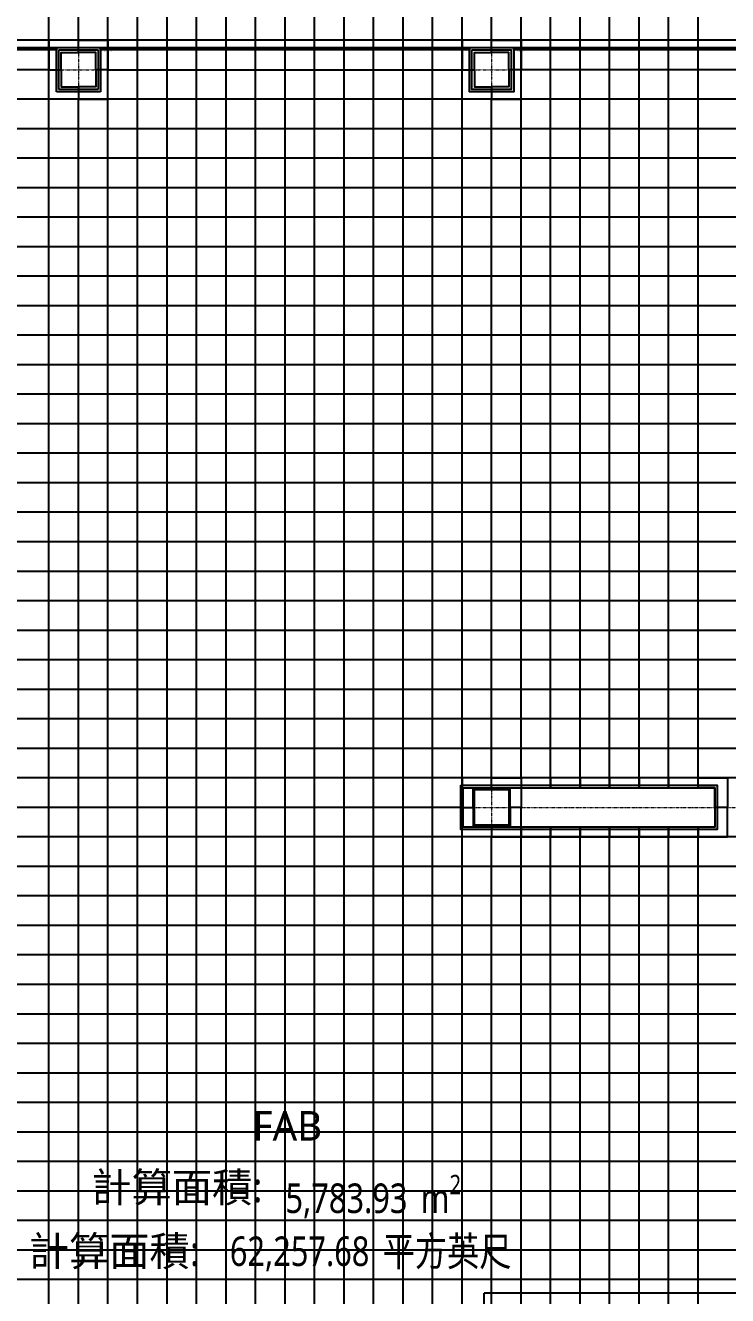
# Model space of a CAD drawing. Extents: x -32000 to 290600, y -96057 to 131250.
# Drawn here: x 217320 to 231600, y 50075 to 75900 of the extents above; entities that cross this region are included whole.
import ezdxf
from ezdxf.enums import TextEntityAlignment as Align

# ---------------------------------------------------------------- set-up
doc = ezdxf.new("R2010")
doc.units = 0
doc.linetypes.add('H12PL3$0$JJP_三點線', pattern=[0.9, 0.3, -0.15, 0, -0.15, 0, -0.15, 0, -0.15])
for name, color, linetype in [('H12PL3$0$A-ZONE', 252, 'Continuous'), ('H12PL3$0$S-COL', 252, 'Continuous'), ('H12PL3$0$S-GRID', 252, 'Continuous'), ('XFDP30$0$A-W-P1S (50K)', 9, 'Continuous'), ('XFDP30$0$A-W-P2D (50K)', 9, 'Continuous'), ('XFDP30$0$A-W-P2D_H-2.8m (50K)', 9, 'Continuous'), ('XFDR30-50K$0$A-R-Plan', 9, 'Continuous'), ('XFDR30-50K$0$A-R-Plan (50K_Abnormal)', 9, 'Continuous')]:
    doc.layers.add(name, color=color, linetype=linetype)
doc.styles.add('H12PL3$0$Standard', font='', dxfattribs={"width": 0.8})
doc.styles.add('XFDP30$0$AA-TXT', font='isocp.shx', dxfattribs={"width": 0.8, "bigfont": 'china.shx'})
doc.styles.get('H12PL3$0$Standard').set_extended_font_data('Microsoft JhengHei')

# ---------------------------------------------------------------- blocks, each defined once
blk = doc.blocks.new('*U184')
blk.add_lwpolyline([(0, 0), (0, 7.5), (0.05, 7.5), (0.05, 0)], close=True)
at = {"color": 15, "style": 'XFDP30$0$AA-TXT', "width": 0.8}
for tag, p in [('編號', (0.035, 0.07)), ('高度', (0.065, 0.07))]:
    blk.add_attdef(tag, text='', height=0.025, rotation=90, dxfattribs=at).set_placement(p, align=Align.MIDDLE_LEFT)
blk = doc.blocks.new('XFDP30')
at = {"layer": 'XFDP30$0$A-W-P1S (50K)'}
for p, q in [((217950, 75450), (218850, 75450)), ((217950, 74550), (217950, 75450)), ((218850, 75450), (218850, 74550)), ((218000, 75400), (218800, 75400)), ((218000, 74600), (218000, 75400)), ((218800, 75400), (218800, 74600)), ((218850, 74550), (217950, 74550)), ((218800, 74600), (218000, 74600))]:
    blk.add_line(p, q, dxfattribs=at)
for points in [[(226350, 75450), (227250, 75450), (227250, 74550), (226350, 74550)], [(226400, 75400), (227200, 75400), (227200, 74600), (226400, 74600)], [(226175, 60450), (231390, 60450), (231390, 59550), (226175, 59550)], [(226225, 60400), (231340, 60400), (231340, 59600), (226225, 59600)]]:
    blk.add_lwpolyline(points, close=True, dxfattribs=at)
at = {"layer": 'XFDP30$0$A-W-P2D (50K)'}
for p in [(226650, 45575), (235400, 50125)]:
    blk.add_line(p, (226650, 50125), dxfattribs=at)
at = {"layer": 'XFDP30$0$A-W-P2D_H-2.8m (50K)'}
ref = blk.add_blockref('*U184', (210450, 75450), dxfattribs=dict(at, xscale=1000, yscale=1000, zscale=1000, rotation=270))
ref.add_attrib('高度', 'WALL H=2.8m', dxfattribs={"layer": '0', "color": 15, "height": 25, "style": 'XFDP30$0$AA-TXT', "width": 0.8}).set_placement((210520, 75385), align=Align.MIDDLE_LEFT)
ref = blk.add_blockref('*U184', (218850, 75450), dxfattribs=dict(at, xscale=1000, yscale=1000, zscale=1000, rotation=270))
ref.add_attrib('高度', 'WALL H=2.8m', dxfattribs={"layer": '0', "color": 15, "height": 25, "style": 'XFDP30$0$AA-TXT', "width": 0.8}).set_placement((218920, 75385), align=Align.MIDDLE_LEFT)
ref = blk.add_blockref('*U184', (227250, 75450), dxfattribs=dict(at, xscale=1000, yscale=1000, zscale=1000, rotation=270))
ref.add_attrib('高度', 'WALL H=2.8m', dxfattribs={"layer": '0', "color": 15, "height": 25, "style": 'XFDP30$0$AA-TXT', "width": 0.8}).set_placement((227320, 75385), align=Align.MIDDLE_LEFT)
blk = doc.blocks.new('H12PL3')
at = {"layer": 'H12PL3$0$S-COL', "lineweight": 0, "flags": 128}
for points in [[(218050, 74650), (218750, 74650), (218750, 75350), (218050, 75350)], [(226450, 74650), (227150, 74650), (227150, 75350), (226450, 75350)], [(226450, 59650), (227150, 59650), (227150, 60350), (226450, 60350)]]:
    blk.add_lwpolyline(points, close=True, dxfattribs=at)
at = {"layer": 'H12PL3$0$S-GRID', "linetype": 'H12PL3$0$JJP_三點線', "lineweight": 0}
for p, q in [((218400, 128250), (218400, -28000)), ((226800, 128250), (226800, -28000)), ((-29000, 75000), (289600, 75000)), ((-29000, 60000), (289600, 60000))]:
    blk.add_line(p, q, dxfattribs=at)
blk.add_blockref('XFDP30', (0, 0))
at = {"layer": 'H12PL3$0$A-ZONE', "style": 'H12PL3$0$Standard'}
for s, p in [('FAB', (222648.33, 53826.92)), ('計算面積: ', (220504.11, 52576.49)), ('計算面積: ', (219231.25, 51279.2))]:
    blk.add_text(s, height=600, dxfattribs=at).set_placement(p, align=Align.TOP_CENTER)
at = {"layer": 'H12PL3$0$A-ZONE', "lineweight": 0, "char_height": 600, "attachment_point": 2, "style": 'H12PL3$0$Standard'}
for s, insert in [('\\A1;\\pt0,1320;5,783.93{\\H0.66x;\\S^  ;} m{\\H0.66x;\\S2^  ;}', (224394.5, 52529.62)), ('\\A1;\\pt0,1320;62,257.68{\\H0.66x;\\S^  ;} 平方英尺{\\H0.66x;\\S^  ;}', (224394.5, 51276.92))]:
    blk.add_mtext(s, dxfattribs=dict(at, insert=insert))
blk = doc.blocks.new('XFDR30-50K')
at = {"layer": 'XFDR30-50K$0$A-R-Plan'}
for p, q in [((217800, 75, 0), (217800, 89925, 0)), ((219000, 75, 0), (219000, 89925, 0)), ((219600, 75, 0), (219600, 89925, 0)), ((220200, 75, 0), (220200, 89925, 0)), ((220800, 75, 0), (220800, 89925, 0)), ((221400, 75, 0), (221400, 89925, 0)), ((222000, 75, 0), (222000, 89925, 0)), ((222600, 75, 0), (222600, 89925, 0)), ((223200, 75, 0), (223200, 89925, 0)), ((223800, 75, 0), (223800, 89925, 0)), ((224400, 75, 0), (224400, 89925, 0)), ((225000, 75, 0), (225000, 89925, 0)), ((225600, 75, 0), (225600, 89925, 0)), ((226200, 75, 0), (226200, 89925, 0)), ((227400, 60600), (227400, 89925, 0)), ((228000, 60600), (228000, 89925, 0)), ((228600, 60600), (228600, 89925, 0)), ((229200, 60600), (229200, 89925, 0)), ((229800, 60600), (229800, 89925, 0)), ((230400, 60600), (230400, 89925, 0)), ((231000, 60600), (231000, 89925, 0)), ((218400, 75600), (218400, 89600, 0)), ((226800, 75600), (226800, 89600, 0)), ((243101, 75600), (174600, 75600)), ((217800, 75000), (210600, 75000)), ((219000, 75000), (226200, 75000)), ((234600, 75000), (227400, 75000)), ((243101, 74400), (174600, 74400)), ((218400, 15600), (218400, 74400)), ((226800, 60600), (226800, 74400)), ((243101, 73800), (174600, 73800)), ((243101, 73200), (174600, 73200)), ((243101, 72600), (174600, 72600)), ((243101, 72000), (174600, 72000)), ((243101, 71400), (174600, 71400)), ((243101, 70800), (174600, 70800)), ((243101, 70200), (174600, 70200)), ((243101, 69600), (174600, 69600)), ((243101, 69000), (174600, 69000)), ((243101, 68400), (174600, 68400)), ((243101, 67800), (174600, 67800)), ((243101, 67200), (174600, 67200)), ((243101, 66600), (174600, 66600)), ((243101, 66000), (174600, 66000)), ((243101, 65400), (174600, 65400)), ((243101, 64800), (174600, 64800)), ((243101, 64200), (174600, 64200)), ((243101, 63600), (174600, 63600)), ((243101, 63000), (174600, 63000)), ((243101, 62400), (174600, 62400)), ((243101, 61800), (174600, 61800)), ((243101, 61200), (174600, 61200)), ((243101, 60600), (174600, 60600)), ((226225, 60000), (214800, 60000)), ((243101, 59400), (174600, 59400)), ((226800, 30600), (226800, 59400)), ((227400, 30600), (227400, 59400)), ((228000, 30600), (228000, 59400)), ((228600, 30600), (228600, 59400)), ((229200, 30600), (229200, 59400)), ((229800, 30600), (229800, 59400)), ((230400, 30600), (230400, 59400)), ((231000, 30600), (231000, 59400)), ((243101, 58800), (174600, 58800)), ((243101, 58200), (174600, 58200)), ((243101, 57600), (174600, 57600)), ((243101, 57000), (174600, 57000)), ((243101, 56400), (174600, 56400)), ((243101, 55800), (174600, 55800)), ((243101, 55200), (174600, 55200)), ((243101, 54600), (174600, 54600)), ((243101, 54000), (174600, 54000)), ((243101, 53400), (174600, 53400)), ((243101, 52800), (174600, 52800)), ((243101, 52200), (174600, 52200)), ((243101, 51600), (174600, 51600)), ((243101, 51000), (174600, 51000)), ((243101, 50400), (174600, 50400))]:
    blk.add_line(p, q, dxfattribs=at)
at = {"layer": 'XFDR30-50K$0$A-R-Plan (50K_Abnormal)', "elevation": 0}
for points in [[(218400, 75600), (217800, 75600), (217800, 75000), (218050, 75000), (218050, 75350), (218400, 75350)], [(218400, 75600), (219000, 75600), (219000, 75000), (218750, 75000), (218750, 75350), (218400, 75350)], [(226800, 75600), (226200, 75600), (226200, 75000), (226450, 75000), (226450, 75350), (226800, 75350)], [(226800, 75600), (227400, 75600), (227400, 75000), (227150, 75000), (227150, 75350), (226800, 75350)], [(218400, 74400), (217800, 74400), (217800, 75000), (218050, 75000), (218050, 74650), (218400, 74650)], [(218400, 74400), (219000, 74400), (219000, 75000), (218750, 75000), (218750, 74650), (218400, 74650)], [(226800, 74400), (226200, 74400), (226200, 75000), (226450, 75000), (226450, 74650), (226800, 74650)], [(226800, 74400), (226200, 74400), (226200, 75000), (226450, 75000), (226450, 74650), (226800, 74650)], [(226800, 74400), (227400, 74400), (227400, 75000), (227150, 75000), (227150, 74650), (226800, 74650)], [(226800, 74400), (227400, 74400), (227400, 75000), (227150, 75000), (227150, 74650), (226800, 74650)], [(226800, 60600), (226200, 60600), (226200, 60000), (226425, 60000), (226425, 60375), (226800, 60375)], [(226800, 60600), (227400, 60600), (227400, 60000), (227175, 60000), (227175, 60375), (226800, 60375)], [(228000, 60600), (227400, 60600), (227400, 60400), (228000, 60400)], [(228600, 60600), (228000, 60600), (228000, 60400), (228600, 60400)], [(229200, 60600), (228600, 60600), (228600, 60400), (229200, 60400)], [(229800, 60600), (229200, 60600), (229200, 60400), (229800, 60400)], [(230400, 60600), (229800, 60600), (229800, 60400), (230400, 60400)], [(231000, 60600), (230400, 60600), (230400, 60400), (231000, 60400)], [(231000, 60600), (231600, 60600), (231600, 60000), (231340, 60000), (231340, 60400), (231000, 60400)], [(226800, 59400), (226200, 59400), (226200, 60000), (226425, 60000), (226425, 59625), (226800, 59625)], [(226800, 59400), (227400, 59400), (227400, 60000), (227175, 60000), (227175, 59625), (226800, 59625)], [(231000, 59400), (231600, 59400), (231600, 60000), (231340, 60000), (231340, 59600), (231000, 59600)], [(228000, 59600), (227400, 59600), (227400, 59400), (228000, 59400)], [(228600, 59600), (228000, 59600), (228000, 59400), (228600, 59400)], [(229200, 59600), (228600, 59600), (228600, 59400), (229200, 59400)], [(229800, 59600), (229200, 59600), (229200, 59400), (229800, 59400)], [(230400, 59600), (229800, 59600), (229800, 59400), (230400, 59400)], [(231000, 59600), (230400, 59600), (230400, 59400), (231000, 59400)]]:
    blk.add_lwpolyline(points, close=True, dxfattribs=at)

msp = doc.modelspace()

# ---------------------------------------------------------------- block references
for name in ['H12PL3', 'XFDR30-50K']:
    msp.add_blockref(name, (0, 0))

doc.saveas('drawing.dxf')
